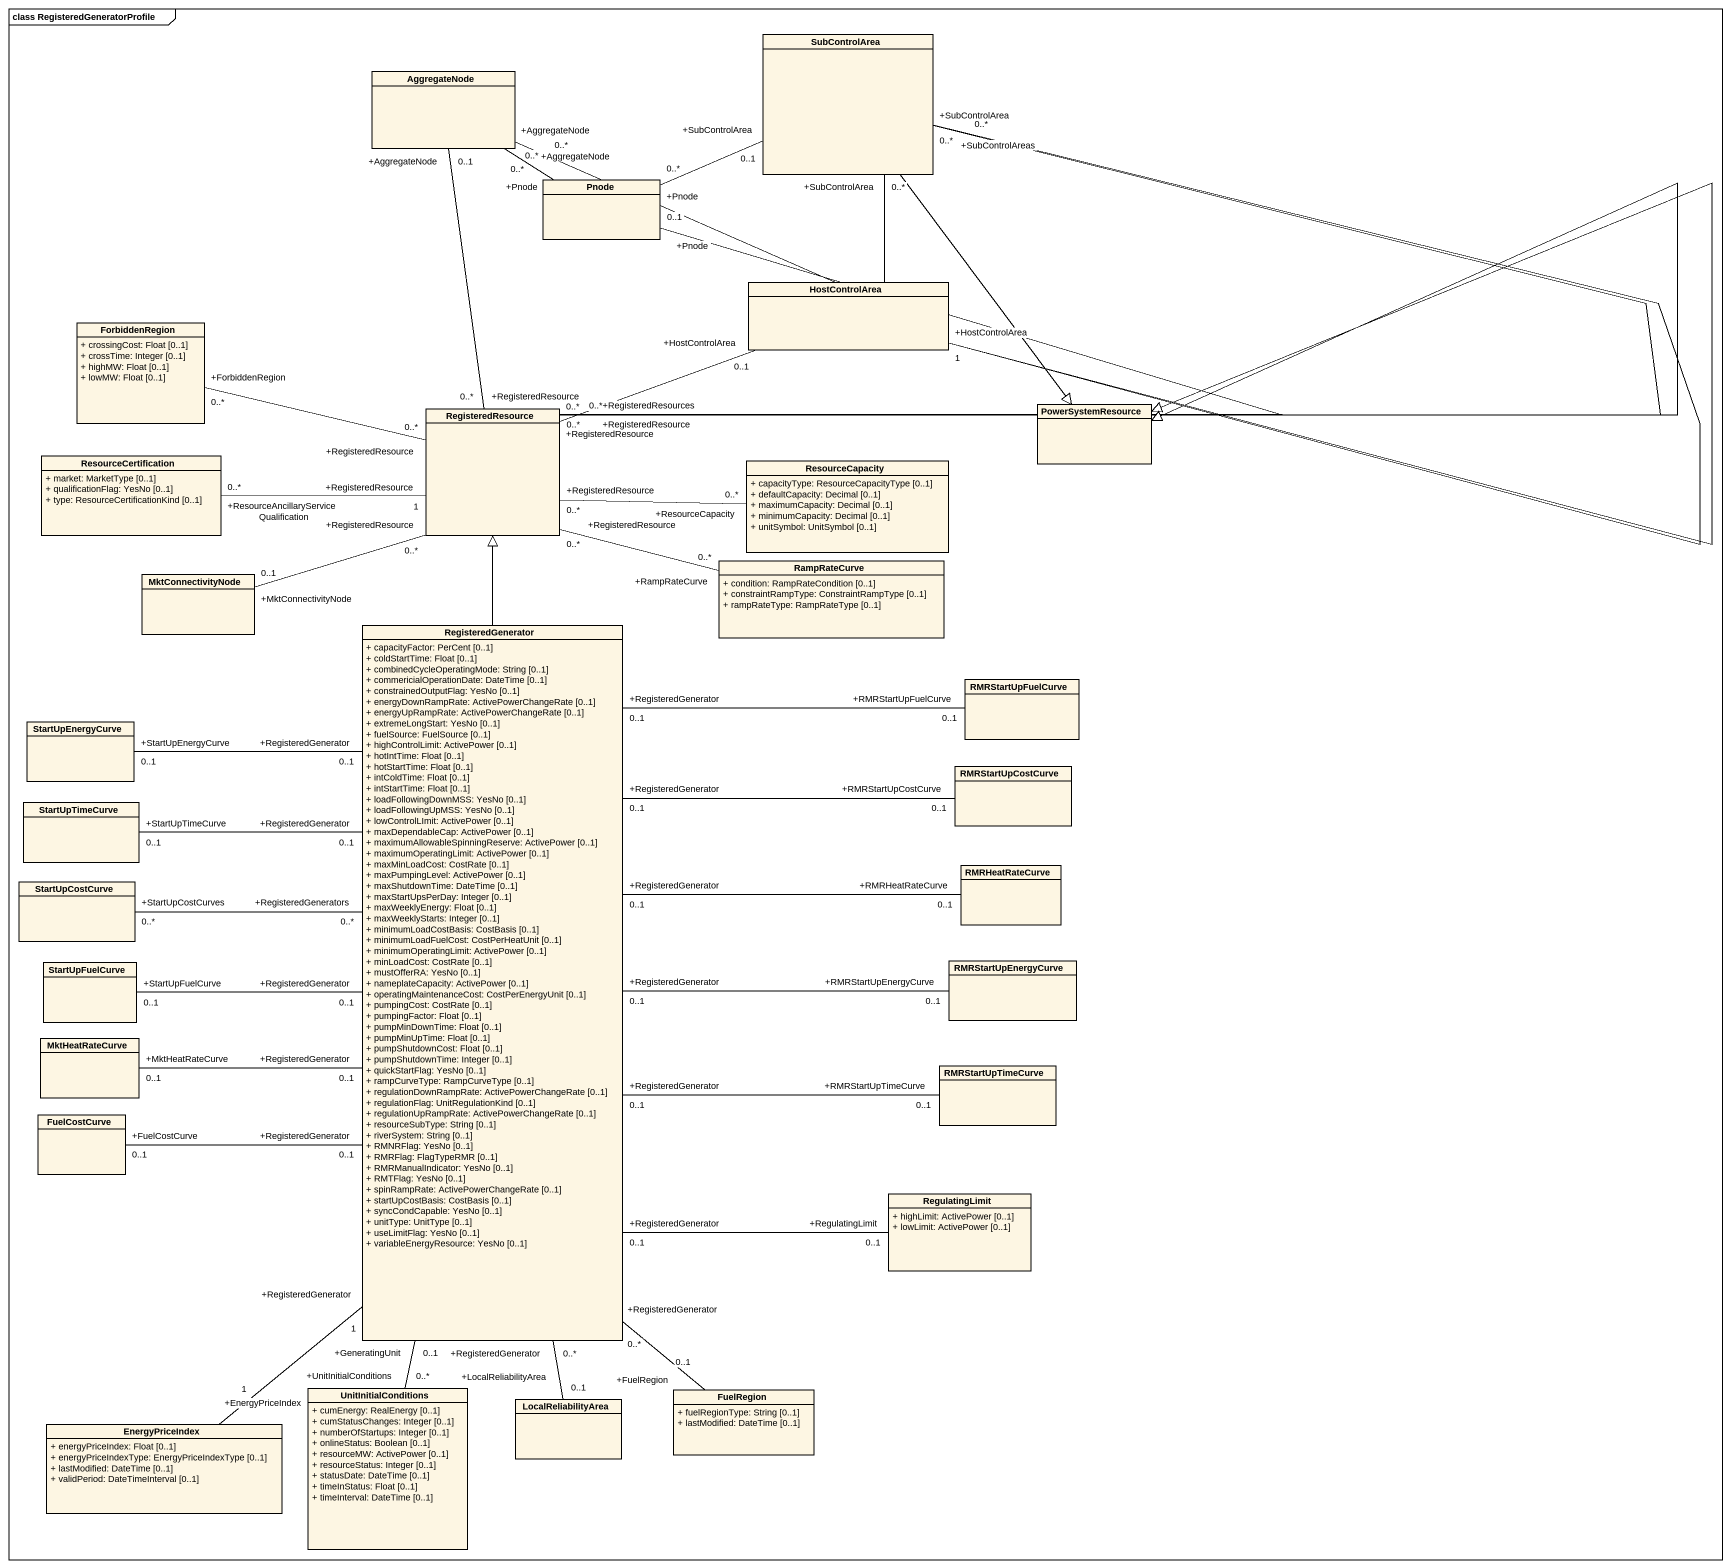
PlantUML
@startuml
mainframe class RegisteredGeneratorProfile
hide circle
hide empty members
skinparam classAttributeIconSize 0
class SubControlArea
class AggregateNode
class Pnode
class HostControlArea
class ForbiddenRegion {
  + crossingCost: Float [0..1]
  + crossTime: Integer [0..1]
  + highMW: Float [0..1]
  + lowMW: Float [0..1]
}
class RegisteredResource
class PowerSystemResource
class ResourceCertification {
  + market: MarketType [0..1]
  + qualificationFlag: YesNo [0..1]
  + type: ResourceCertificationKind [0..1]
}
class ResourceCapacity {
  + capacityType: ResourceCapacityType [0..1]
  + defaultCapacity: Decimal [0..1]
  + maximumCapacity: Decimal [0..1]
  + minimumCapacity: Decimal [0..1]
  + unitSymbol: UnitSymbol [0..1]
}
class MktConnectivityNode
class RampRateCurve {
  + condition: RampRateCondition [0..1]
  + constraintRampType: ConstraintRampType [0..1]
  + rampRateType: RampRateType [0..1]
}
class RegisteredGenerator {
  + capacityFactor: PerCent [0..1]
  + coldStartTime: Float [0..1]
  + combinedCycleOperatingMode: String [0..1]
  + commericialOperationDate: DateTime [0..1]
  + constrainedOutputFlag: YesNo [0..1]
  + energyDownRampRate: ActivePowerChangeRate [0..1]
  + energyUpRampRate: ActivePowerChangeRate [0..1]
  + extremeLongStart: YesNo [0..1]
  + fuelSource: FuelSource [0..1]
  + highControlLimit: ActivePower [0..1]
  + hotIntTime: Float [0..1]
  + hotStartTime: Float [0..1]
  + intColdTime: Float [0..1]
  + intStartTime: Float [0..1]
  + loadFollowingDownMSS: YesNo [0..1]
  + loadFollowingUpMSS: YesNo [0..1]
  + lowControlLImit: ActivePower [0..1]
  + maxDependableCap: ActivePower [0..1]
  + maximumAllowableSpinningReserve: ActivePower [0..1]
  + maximumOperatingLimit: ActivePower [0..1]
  + maxMinLoadCost: CostRate [0..1]
  + maxPumpingLevel: ActivePower [0..1]
  + maxShutdownTime: DateTime [0..1]
  + maxStartUpsPerDay: Integer [0..1]
  + maxWeeklyEnergy: Float [0..1]
  + maxWeeklyStarts: Integer [0..1]
  + minimumLoadCostBasis: CostBasis [0..1]
  + minimumLoadFuelCost: CostPerHeatUnit [0..1]
  + minimumOperatingLimit: ActivePower [0..1]
  + minLoadCost: CostRate [0..1]
  + mustOfferRA: YesNo [0..1]
  + nameplateCapacity: ActivePower [0..1]
  + operatingMaintenanceCost: CostPerEnergyUnit [0..1]
  + pumpingCost: CostRate [0..1]
  + pumpingFactor: Float [0..1]
  + pumpMinDownTime: Float [0..1]
  + pumpMinUpTime: Float [0..1]
  + pumpShutdownCost: Float [0..1]
  + pumpShutdownTime: Integer [0..1]
  + quickStartFlag: YesNo [0..1]
  + rampCurveType: RampCurveType [0..1]
  + regulationDownRampRate: ActivePowerChangeRate [0..1]
  + regulationFlag: UnitRegulationKind [0..1]
  + regulationUpRampRate: ActivePowerChangeRate [0..1]
  + resourceSubType: String [0..1]
  + riverSystem: String [0..1]
  + RMNRFlag: YesNo [0..1]
  + RMRFlag: FlagTypeRMR [0..1]
  + RMRManualIndicator: YesNo [0..1]
  + RMTFlag: YesNo [0..1]
  + spinRampRate: ActivePowerChangeRate [0..1]
  + startUpCostBasis: CostBasis [0..1]
  + syncCondCapable: YesNo [0..1]
  + unitType: UnitType [0..1]
  + useLimitFlag: YesNo [0..1]
  + variableEnergyResource: YesNo [0..1]
}
class RMRStartUpFuelCurve
class StartUpEnergyCurve
class RMRStartUpCostCurve
class StartUpTimeCurve
class StartUpCostCurve
class RMRHeatRateCurve
class StartUpFuelCurve
class RMRStartUpEnergyCurve
class MktHeatRateCurve
class RMRStartUpTimeCurve
class FuelCostCurve
class RegulatingLimit {
  + highLimit: ActivePower [0..1]
  + lowLimit: ActivePower [0..1]
}
class UnitInitialConditions {
  + cumEnergy: RealEnergy [0..1]
  + cumStatusChanges: Integer [0..1]
  + numberOfStartups: Integer [0..1]
  + onlineStatus: Boolean [0..1]
  + resourceMW: ActivePower [0..1]
  + resourceStatus: Integer [0..1]
  + statusDate: DateTime [0..1]
  + timeInStatus: Float [0..1]
  + timeInterval: DateTime [0..1]
}
class LocalReliabilityArea
class FuelRegion {
  + fuelRegionType: String [0..1]
  + lastModified: DateTime [0..1]
}
class EnergyPriceIndex {
  + energyPriceIndex: Float [0..1]
  + energyPriceIndexType: EnergyPriceIndexType [0..1]
  + lastModified: DateTime [0..1]
  + validPeriod: DateTimeInterval [0..1]
}
SubControlArea --|> PowerSystemResource
AggregateNode "+AggregateNode\n0..*" -right- "+SubControlArea\n0..*" SubControlArea
AggregateNode "+AggregateNode\n0..*" -- "+Pnode\n0..*" Pnode
Pnode "+Pnode\n0..*" -right- "+SubControlArea\n0..1" SubControlArea
Pnode "+Pnode\n0..1" -- "+RegisteredResources\n0..*" RegisteredResource
HostControlArea "+HostControlArea\n1" -up- "+SubControlAreas\n0..*" SubControlArea
HostControlArea "+HostControlArea\n0..1" -left- "+RegisteredResource\n0..*" RegisteredResource
HostControlArea -right-|> PowerSystemResource
RegisteredResource "+RegisteredResource\n0..*" -up- "+SubControlArea\n0..*" SubControlArea
RegisteredResource "+RegisteredResource\n0..*" -up- "+AggregateNode\n0..1" AggregateNode
RegisteredResource "+RegisteredResource\n0..*" -left- "+ForbiddenRegion\n0..*" ForbiddenRegion
RegisteredResource -right-|> PowerSystemResource
RegisteredResource "+RegisteredResource\n1" -left- "+ResourceAncillaryServiceQualification\n0..*" ResourceCertification
RegisteredResource "+RegisteredResource\n0..*" -right- "+ResourceCapacity\n0..*" ResourceCapacity
RegisteredResource "+RegisteredResource\n0..*" -left- "+MktConnectivityNode\n0..1" MktConnectivityNode
RegisteredResource "+RegisteredResource\n0..*" -right- "+RampRateCurve\n0..*" RampRateCurve
RegisteredGenerator -up-|> RegisteredResource
RegisteredGenerator "+RegisteredGenerator\n0..1" -right- "+RMRStartUpFuelCurve\n0..1" RMRStartUpFuelCurve
RegisteredGenerator "+RegisteredGenerator\n0..1" -left- "+StartUpEnergyCurve\n0..1" StartUpEnergyCurve
RegisteredGenerator "+RegisteredGenerator\n0..1" -right- "+RMRStartUpCostCurve\n0..1" RMRStartUpCostCurve
RegisteredGenerator "+RegisteredGenerator\n0..1" -left- "+StartUpTimeCurve\n0..1" StartUpTimeCurve
RegisteredGenerator "+RegisteredGenerator\n0..1" -right- "+RMRHeatRateCurve\n0..1" RMRHeatRateCurve
RegisteredGenerator "+RegisteredGenerator\n0..1" -left- "+StartUpFuelCurve\n0..1" StartUpFuelCurve
RegisteredGenerator "+RegisteredGenerator\n0..1" -right- "+RMRStartUpEnergyCurve\n0..1" RMRStartUpEnergyCurve
RegisteredGenerator "+RegisteredGenerator\n0..1" -left- "+MktHeatRateCurve\n0..1" MktHeatRateCurve
RegisteredGenerator "+RegisteredGenerator\n0..1" -right- "+RMRStartUpTimeCurve\n0..1" RMRStartUpTimeCurve
RegisteredGenerator "+RegisteredGenerator\n0..1" -right- "+RegulatingLimit\n0..1" RegulatingLimit
StartUpCostCurve "+StartUpCostCurves\n0..*" -right- "+RegisteredGenerators\n0..*" RegisteredGenerator
FuelCostCurve "+FuelCostCurve\n0..1" -right- "+RegisteredGenerator\n0..1" RegisteredGenerator
UnitInitialConditions "+UnitInitialConditions\n0..*" -up- "+GeneratingUnit\n0..1" RegisteredGenerator
LocalReliabilityArea "+LocalReliabilityArea\n0..1" -up- "+RegisteredGenerator\n0..*" RegisteredGenerator
FuelRegion "+FuelRegion\n0..1" -up- "+RegisteredGenerator\n0..*" RegisteredGenerator
EnergyPriceIndex "+EnergyPriceIndex\n1" -up- "+RegisteredGenerator\n1" RegisteredGenerator
@enduml
